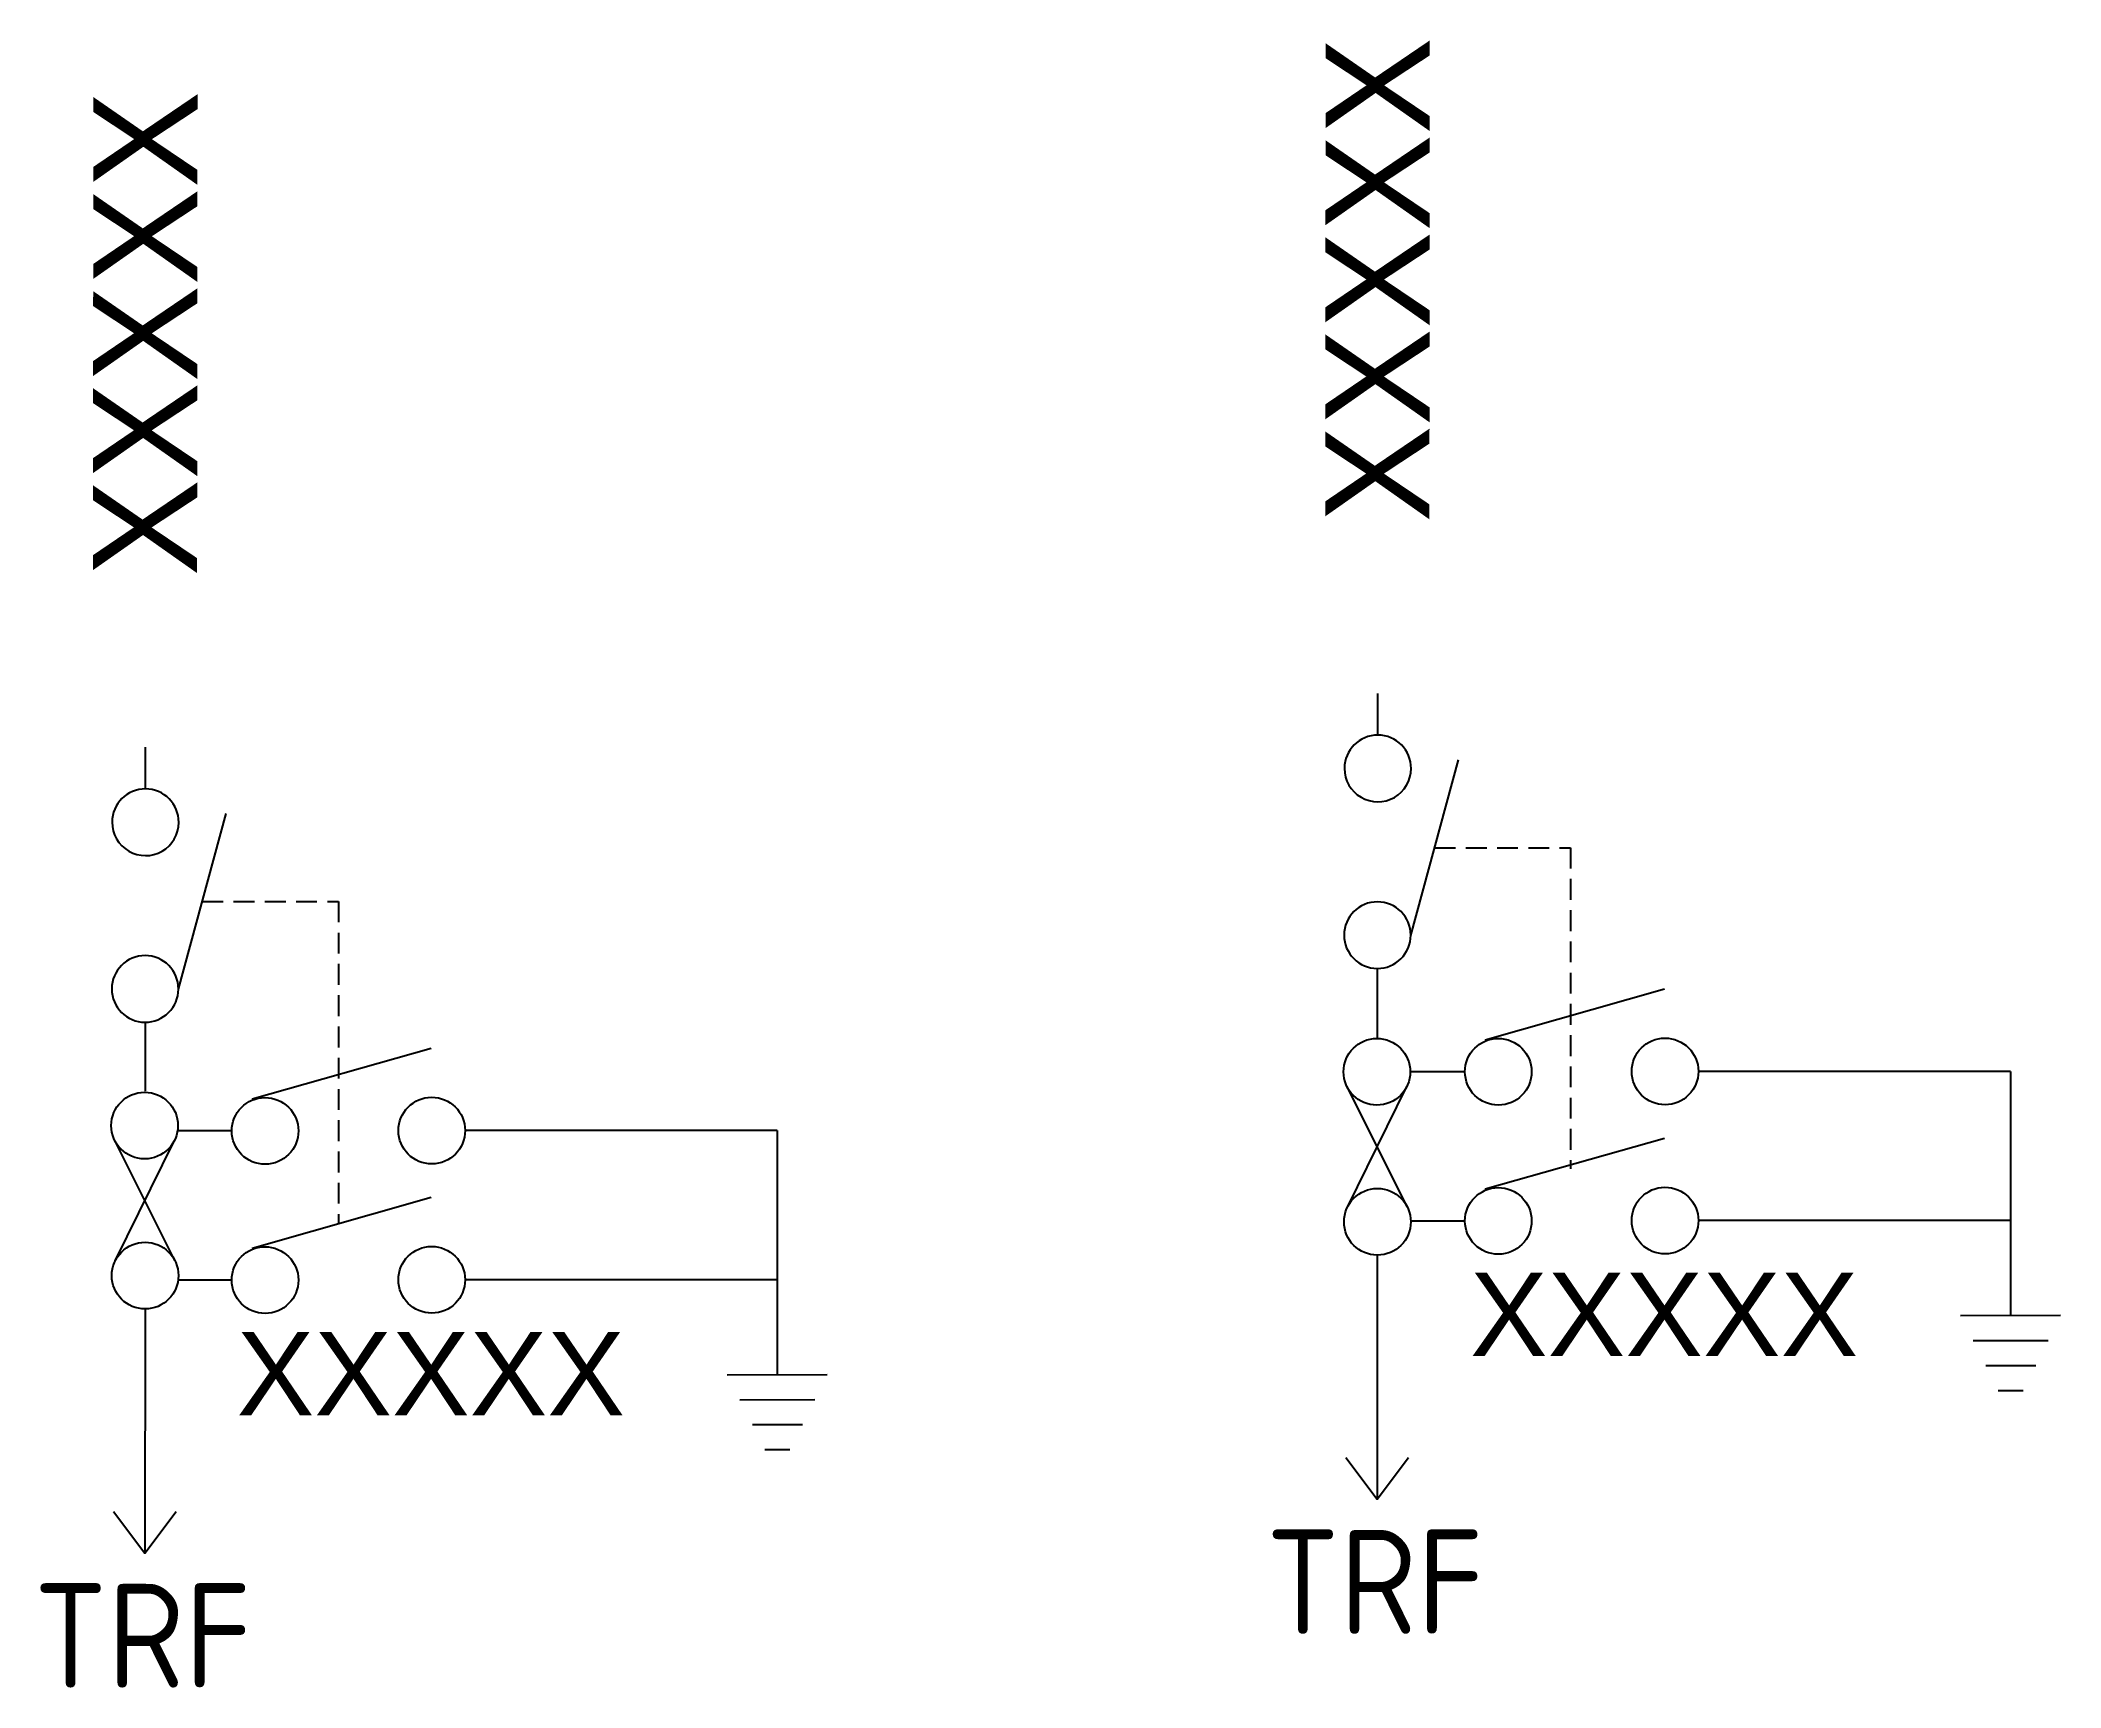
# Model space of a CAD drawing. Header units: metres. Extents: x 294077.9 to 294126.4, y 6261419.7 to 6261459.2.
import ezdxf
from ezdxf.enums import TextEntityAlignment as Align

# ---------------------------------------------------------------- set-up
doc = ezdxf.new("R2010")
doc.units = ezdxf.units.M
doc.linetypes.add('CENTERX2', pattern=[4, 2.5, -0.5, 0.5, -0.5])
doc.linetypes.add('DASHED', pattern=[0.75, 0.5, -0.25])
doc.layers.get('0').update_dxf_attribs({"color": 6})
doc.layers.add('Equip_HV_NEW', color=2, linetype='Continuous')
doc.styles.add('IESYMBOL1', font='isocp.shx')
doc.styles.get("Standard").update_dxf_attribs({"font": 'arial.ttf'})
doc.styles.add('SWG_LABEL', font='arial.ttf')
doc.styles.add('SWITCH_LABEL', font='arial.ttf', dxfattribs={"height": 2.5})

# ---------------------------------------------------------------- blocks, each defined once
blk = doc.blocks.new('SWG_SIE_TRS_ES_1_NEW')
for p, q in [((-6.103, 4.327), (-1.804, 5.547)), ((-6.103, 0.747), (-1.804, 1.966)), ((5.301, -2.29), (7.701, -2.285)), ((5.603, -2.89), (7.403, -2.886)), ((5.904, -3.489), (7.104, -3.486)), ((6.205, -4.088), (6.805, -4.087))]:
    blk.add_line(p, q)
for points in [[(-1.789, 2.767, -1), (-1.793, 4.367, -1)], [(-5.789, 2.759, -1), (-5.793, 4.359, -1)], [(-5.789, -0.821, -1), (-5.793, 0.779, -1)], [(-1.789, -0.813, -1), (-1.793, 0.787, -1)]]:
    blk.add_lwpolyline(points, format="xyb", close=True)
for points in [[(-6.591, 3.558), (-7.891, 3.558)], [(6.501, 3.569), (-0.991, 3.569)], [(6.501, 3.569), (6.501, -2.288)], [(-6.591, -0.023), (-7.891, -0.023)], [(6.501, -0.012), (-0.991, -0.012)]]:
    blk.add_lwpolyline(points)
at = {"flags": 1}
blk.add_attdef('Z', (0, 0), '', height=0.2, dxfattribs=at)
at = {"style": 'SWITCH_LABEL', "flags": 9}
blk.add_attdef('STREET_CODE', text='', height=0.2, dxfattribs=at).set_placement((0, -0.2), align=Align.MIDDLE_LEFT)
at = {"flags": 9}
for tag, p in [('ORIENTATION', (0, -0.4)), ('SUBURB', (0, -1)), ('USAGE', (0, -0.8)), ('PARENT', (0, -0.6)), ('STREETNAME', (0, -1.2)), ('LOCATION', (0, -1.4)), ('NOTES', (0, -1.6))]:
    blk.add_attdef(tag, text='', height=0.2, dxfattribs=at).set_placement(p, align=Align.MIDDLE_LEFT)
at = {"style": 'SWG_LABEL', "flags": 8}
blk.add_attdef('ASSET_NUM', text='', height=2.5, dxfattribs=at).set_placement((-1.812, -3.151), align=Align.MIDDLE_CENTER)
blk = doc.blocks.new('SWG_SIE_TRF_NOES_NEW')
for p, q in [((7.008, 0.801), (2.793, 1.949)), ((14.679, 0), (20.536, -0.004))]:
    blk.add_line(p, q)
at = {"linetype": 'DASHED'}
blk.add_lwpolyline([(4.901, 1.375), (4.901, 4.638), (12.609, 4.638)], dxfattribs=at)
for points in [[(2.998, -0.79, 1), (3.002, 0.81, 1)], [(6.998, -0.798, 1), (7.002, 0.801, 1)]]:
    blk.add_lwpolyline(points, format="xyb", close=True)
for points in [[(19.536, -0.753), (20.536, -0.004), (19.536, 0.747)], [(2.2, 0.011), (1.2, 0.011)], [(7.8, 0), (9.453, 0)]]:
    blk.add_lwpolyline(points)
at = {"flags": 1}
blk.add_attdef('Z', (0, 0), '', height=0.2, dxfattribs=at)
at = {"style": 'SWITCH_LABEL', "flags": 9}
blk.add_attdef('STREET_CODE', text='', height=0.2, dxfattribs=at).set_placement((0, -0.2), align=Align.MIDDLE_LEFT)
at = {"flags": 9}
for tag, p in [('ORIENTATION', (0, -0.4)), ('SUBURB', (0, -1)), ('USAGE', (0, -0.8)), ('PARENT', (0, -0.6)), ('STREETNAME', (0, -1.2)), ('LOCATION', (0, -1.4)), ('NOTES', (0, -1.6))]:
    blk.add_attdef(tag, text='', height=0.2, dxfattribs=at).set_placement(p, align=Align.MIDDLE_LEFT)
blk = doc.blocks.new('SWG_FUSE_NEW')
for points in [[(1.151, 0.718), (4.044, -0.706)], [(1.16, -0.715), (4.044, 0.727)]]:
    blk.add_lwpolyline(points)
for centre in [(0.8, -0.001), (4.4, 0.01)]:
    blk.add_circle(centre, 0.8)
blk = doc.blocks.new('SWG_SIE_TRF_NEW')
at = {"linetype": 'CENTERX2'}
blk.add_blockref('SWG_SIE_TRF_NOES_NEW', (0, 0), dxfattribs=at)
at = {"linetype": 'CENTERX2', "rotation": 180}
blk.add_blockref('SWG_FUSE_NEW', (14.679, 0), dxfattribs=at)
at = {"style": 'IESYMBOL1'}
blk.add_text('TRF', height=2.5, rotation=89.9826, dxfattribs=at).set_placement((22.515, -0.055), align=Align.MIDDLE_CENTER)
blk = doc.blocks.new('A$C4FF24285')
at = {"layer": 'Equip_HV_NEW', "linetype": 'CENTERX2'}
ref = blk.add_blockref('SWG_SIE_TRF_NEW', (2.504, 21.033), dxfattribs=dict(at, rotation=270))
ref.add_attrib('ASSET_NUM', 'XXXXX', dxfattribs={"layer": '0', "height": 2.5, "rotation": 89.9544, "style": 'SWG_LABEL'}).set_placement((2.504, 23.933), align=Align.MIDDLE_LEFT)
ref = blk.add_blockref('SWG_SIE_TRS_ES_1_NEW', (11.198, 7.196), dxfattribs=at)
ref.add_attrib('ASSET_NUM', 'XXXXX', dxfattribs={"layer": '0', "height": 2, "style": 'SWG_LABEL'}).set_placement((9.385, 4.932), align=Align.MIDDLE_CENTER)

msp = doc.modelspace()

# ---------------------------------------------------------------- block references
at = {"linetype": 'CENTERX2'}
msp.add_blockref('A$C4FF24285', (294107.495, 6261423.684), dxfattribs=at)
at = {"layer": 'Equip_HV_NEW', "linetype": 'CENTERX2'}
ref = msp.add_blockref('SWG_SIE_TRF_NEW', (294080.431, 6261443.426), dxfattribs=dict(at, rotation=270))
ref.add_attrib('ASSET_NUM', 'XXXXX', dxfattribs={"layer": '0', "height": 2.5, "rotation": 89.9544, "style": 'SWG_LABEL'}).set_placement((294080.431, 6261446.326), align=Align.MIDDLE_LEFT)
ref = msp.add_blockref('SWG_SIE_TRS_ES_1_NEW', (294089.101, 6261429.46), dxfattribs=at)
ref.add_attrib('ASSET_NUM', 'XXXXX', dxfattribs={"layer": '0', "height": 2, "style": 'SWG_LABEL'}).set_placement((294087.288, 6261427.196), align=Align.MIDDLE_CENTER)

doc.saveas('drawing.dxf')
